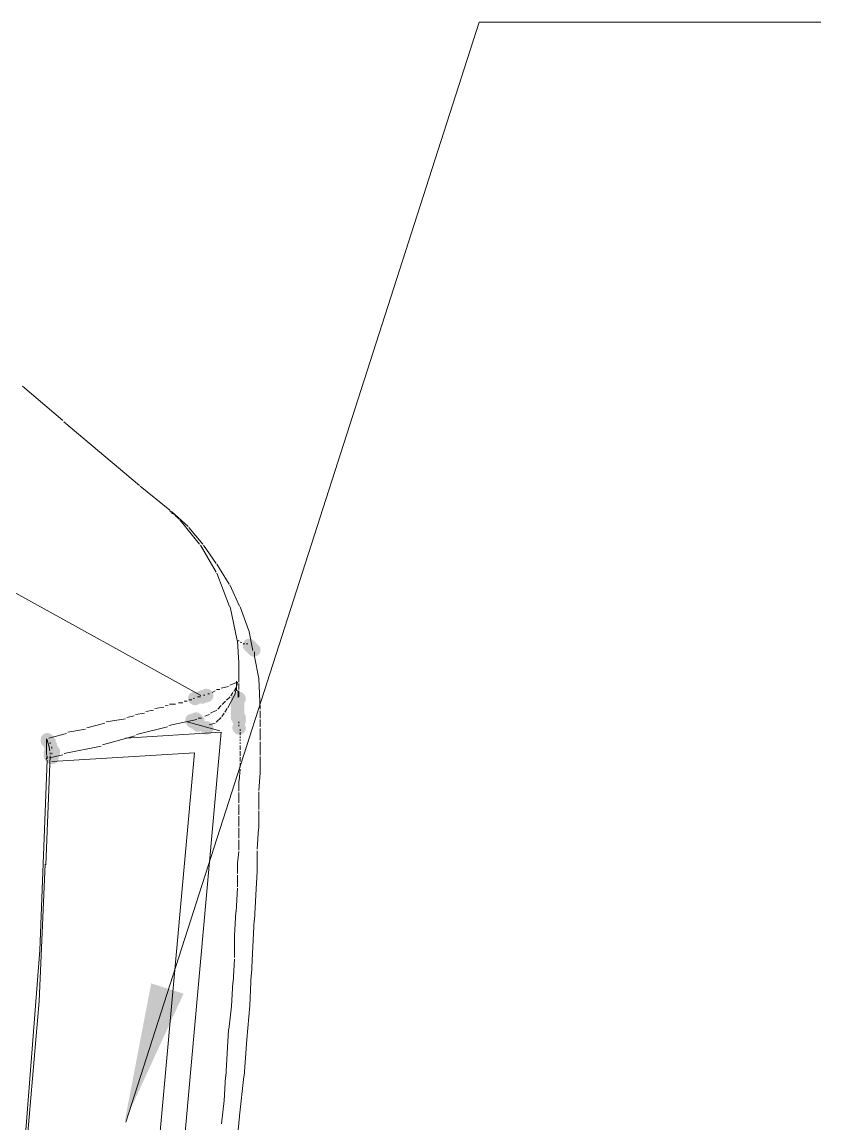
# Model space of a CAD drawing. Header units: millimetres. Extents: x 0 to 297, y 0 to 208.
# Drawn here: x 256.36 to 266.75, y 48.28 to 62.61 of the extents above; entities that cross this region are included whole.
import ezdxf

# ---------------------------------------------------------------- set-up
doc = ezdxf.new("R2010")
doc.units = ezdxf.units.MM

msp = doc.modelspace()

# ---------------------------------------------------------------- hatches: boundary and pattern name
h = msp.add_hatch(color=7)
h.dxf.hatch_style = 2
h.paths.add_polyline_path([(256.893483, 57.515953), (256.893483, 57.343444)])
h = msp.add_hatch(color=7)
h.dxf.hatch_style = 2
h.paths.add_polyline_path([(258.522611, 56.135886), (258.522611, 55.963378)])
h = msp.add_hatch(color=7)
h.dxf.hatch_style = 2
h.paths.add_polyline_path([(258.714169, 55.905875), (258.714169, 55.733367)])
h = msp.add_hatch(color=7)
h.dxf.hatch_style = 2
h.paths.add_polyline_path([(258.886678, 55.656814), (258.886678, 55.484306)])
h = msp.add_hatch(color=7)
h.dxf.hatch_style = 2
h.paths.add_polyline_path([(259.059186, 55.38835), (259.059186, 55.215842)])
h = msp.add_hatch(color=7)
h.dxf.hatch_style = 2
h.paths.add_polyline_path([(259.193242, 55.101189), (259.193242, 54.928681)])
h = msp.add_hatch(color=7)
h.dxf.hatch_style = 2
h.paths.add_polyline_path([(259.308247, 54.794272), (259.308247, 54.621764)])
h = msp.add_hatch(color=7)
edge = h.paths.add_edge_path(flags=0)
edge.add_spline(control_points=[(259.378763, 54.567926), (259.345218, 54.601471), (259.290326, 54.601471), (259.256781, 54.567926), (259.223236, 54.534381), (259.223236, 54.479489), (259.256781, 54.445944), (259.256781, 54.445944), (259.262426, 54.440299), (259.262426, 54.440299), (259.295971, 54.406754), (259.350863, 54.406754), (259.384408, 54.440299), (259.417953, 54.473844), (259.417953, 54.528736), (259.384408, 54.562281), (259.384408, 54.562281), (259.378763, 54.567926), (259.378763, 54.567926)], knot_values=[0, 0, 0, 0, 1, 1, 1, 2, 2, 2, 3, 3, 3, 4, 4, 4, 5, 5, 5, 6, 6, 6, 6], degree=3, periodic=1)
h = msp.add_hatch(color=7)
edge = h.paths.add_edge_path(flags=0)
edge.add_spline(control_points=[(259.398166, 54.548876), (259.364621, 54.582421), (259.309729, 54.582421), (259.276184, 54.548876), (259.242639, 54.515331), (259.242639, 54.460439), (259.276184, 54.426894), (259.276184, 54.426894), (259.281829, 54.421249), (259.281829, 54.421249), (259.315374, 54.387704), (259.370265, 54.387704), (259.40381, 54.421249), (259.437355, 54.454794), (259.437355, 54.509686), (259.40381, 54.543231), (259.40381, 54.543231), (259.398166, 54.548876), (259.398166, 54.548876)], knot_values=[0, 0, 0, 0, 1, 1, 1, 2, 2, 2, 3, 3, 3, 4, 4, 4, 5, 5, 5, 6, 6, 6, 6], degree=3, periodic=1)
h = msp.add_hatch(color=7)
edge = h.paths.add_edge_path(flags=0)
edge.add_spline(control_points=[(259.417216, 54.529473), (259.383671, 54.563018), (259.328779, 54.563018), (259.295234, 54.529473), (259.261689, 54.495928), (259.261689, 54.441036), (259.295234, 54.407491), (259.295234, 54.407491), (259.300879, 54.401847), (259.300879, 54.401847), (259.334424, 54.368302), (259.389315, 54.368302), (259.42286, 54.401847), (259.456405, 54.435392), (259.456405, 54.490283), (259.42286, 54.523828), (259.42286, 54.523828), (259.417216, 54.529473), (259.417216, 54.529473)], knot_values=[0, 0, 0, 0, 1, 1, 1, 2, 2, 2, 3, 3, 3, 4, 4, 4, 5, 5, 5, 6, 6, 6, 6], degree=3, periodic=1)
h = msp.add_hatch(color=7)
edge = h.paths.add_edge_path(flags=0)
edge.add_spline(control_points=[(259.436266, 54.510423), (259.402721, 54.543968), (259.347829, 54.543968), (259.314284, 54.510423), (259.280739, 54.476878), (259.280739, 54.421986), (259.314284, 54.388441), (259.314284, 54.388441), (259.319929, 54.382797), (259.319929, 54.382797), (259.353474, 54.349252), (259.408365, 54.349252), (259.44191, 54.382797), (259.475455, 54.416342), (259.475455, 54.471233), (259.44191, 54.504778), (259.44191, 54.504778), (259.436266, 54.510423), (259.436266, 54.510423)], knot_values=[0, 0, 0, 0, 1, 1, 1, 2, 2, 2, 3, 3, 3, 4, 4, 4, 5, 5, 5, 6, 6, 6, 6], degree=3, periodic=1)
h = msp.add_hatch(color=7)
h.dxf.hatch_style = 2
h.paths.add_polyline_path([(259.385153, 54.449256), (259.385153, 54.276747)])
h = msp.add_hatch(color=7)
h.dxf.hatch_style = 2
h.paths.add_polyline_path([(259.442656, 54.162094), (259.442656, 53.989586)])
h = msp.add_hatch(color=7)
edge = h.paths.add_edge_path(flags=0)
edge.add_spline(control_points=[(258.66968, 53.877892), (258.636135, 53.911437), (258.581243, 53.911437), (258.547698, 53.877892), (258.514153, 53.844347), (258.514153, 53.789456), (258.547698, 53.755911), (258.547698, 53.755911), (258.553342, 53.750266), (258.553342, 53.750266), (258.586887, 53.716721), (258.641779, 53.716721), (258.675324, 53.750266), (258.708869, 53.783811), (258.708869, 53.838703), (258.675324, 53.872248), (258.675324, 53.872248), (258.66968, 53.877892), (258.66968, 53.877892)], knot_values=[0, 0, 0, 0, 1, 1, 1, 2, 2, 2, 3, 3, 3, 4, 4, 4, 5, 5, 5, 6, 6, 6, 6], degree=3, periodic=1)
h = msp.add_hatch(color=7)
edge = h.paths.add_edge_path(flags=0)
edge.add_spline(control_points=[(258.763637, 53.898877), (258.729028, 53.931323), (258.674165, 53.929553), (258.641719, 53.894944), (258.609273, 53.860335), (258.611043, 53.805472), (258.645652, 53.773026), (258.645652, 53.773026), (258.651296, 53.767734), (258.651296, 53.767734), (258.685905, 53.735288), (258.740768, 53.737058), (258.773215, 53.771667), (258.805661, 53.806276), (258.803891, 53.861139), (258.769282, 53.893585), (258.769282, 53.893585), (258.763637, 53.898877), (258.763637, 53.898877)], knot_values=[0, 0, 0, 0, 1, 1, 1, 2, 2, 2, 3, 3, 3, 4, 4, 4, 5, 5, 5, 6, 6, 6, 6], degree=3, periodic=1)
h = msp.add_hatch(color=7)
edge = h.paths.add_edge_path(flags=0)
edge.add_spline(control_points=[(258.823138, 53.916345), (258.789593, 53.94989), (258.734701, 53.94989), (258.701156, 53.916345), (258.667611, 53.8828), (258.667611, 53.827908), (258.701156, 53.794363), (258.701156, 53.794363), (258.706801, 53.788719), (258.706801, 53.788719), (258.740346, 53.755174), (258.795238, 53.755174), (258.828783, 53.788719), (258.862328, 53.822264), (258.862328, 53.877156), (258.828783, 53.910701), (258.828783, 53.910701), (258.823138, 53.916345), (258.823138, 53.916345)], knot_values=[0, 0, 0, 0, 1, 1, 1, 2, 2, 2, 3, 3, 3, 4, 4, 4, 5, 5, 5, 6, 6, 6, 6], degree=3, periodic=1)
h = msp.add_hatch(color=7)
edge = h.paths.add_edge_path(flags=0)
edge.add_spline(control_points=[(259.244708, 53.877892), (259.211163, 53.911437), (259.156271, 53.911437), (259.122726, 53.877892), (259.089181, 53.844347), (259.089181, 53.789456), (259.122726, 53.755911), (259.122726, 53.755911), (259.12837, 53.750266), (259.12837, 53.750266), (259.161915, 53.716721), (259.216807, 53.716721), (259.250352, 53.750266), (259.283897, 53.783811), (259.283897, 53.838703), (259.250352, 53.872248), (259.250352, 53.872248), (259.244708, 53.877892), (259.244708, 53.877892)], knot_values=[0, 0, 0, 0, 1, 1, 1, 2, 2, 2, 3, 3, 3, 4, 4, 4, 5, 5, 5, 6, 6, 6, 6], degree=3, periodic=1)
h = msp.add_hatch(color=7)
edge = h.paths.add_edge_path(flags=0)
edge.add_spline(control_points=[(259.223659, 53.841374), (259.18905, 53.87382), (259.134187, 53.872051), (259.101741, 53.837441), (259.069295, 53.802832), (259.071065, 53.747969), (259.105674, 53.715523), (259.105674, 53.715523), (259.111318, 53.710231), (259.111318, 53.710231), (259.145927, 53.677785), (259.200791, 53.679555), (259.233237, 53.714164), (259.265683, 53.748773), (259.263913, 53.803637), (259.229304, 53.836083), (259.229304, 53.836083), (259.223659, 53.841374), (259.223659, 53.841374)], knot_values=[0, 0, 0, 0, 1, 1, 1, 2, 2, 2, 3, 3, 3, 4, 4, 4, 5, 5, 5, 6, 6, 6, 6], degree=3, periodic=1)
h = msp.add_hatch(color=7)
edge = h.paths.add_edge_path(flags=0)
edge.add_spline(control_points=[(259.223659, 53.783871), (259.18905, 53.816318), (259.134187, 53.814548), (259.101741, 53.779939), (259.069295, 53.74533), (259.071065, 53.690466), (259.105674, 53.65802), (259.105674, 53.65802), (259.111318, 53.652729), (259.111318, 53.652729), (259.145927, 53.620283), (259.200791, 53.622052), (259.233237, 53.656661), (259.265683, 53.691271), (259.263913, 53.746134), (259.229304, 53.77858), (259.229304, 53.77858), (259.223659, 53.783871), (259.223659, 53.783871)], knot_values=[0, 0, 0, 0, 1, 1, 1, 2, 2, 2, 3, 3, 3, 4, 4, 4, 5, 5, 5, 6, 6, 6, 6], degree=3, periodic=1)
h = msp.add_hatch(color=7)
edge = h.paths.add_edge_path(flags=0)
edge.add_spline(control_points=[(259.223659, 53.726369), (259.18905, 53.758815), (259.134187, 53.757045), (259.101741, 53.722436), (259.069295, 53.687827), (259.071065, 53.632963), (259.105674, 53.600517), (259.105674, 53.600517), (259.111318, 53.595226), (259.111318, 53.595226), (259.145927, 53.56278), (259.200791, 53.56455), (259.233237, 53.599159), (259.265683, 53.633768), (259.263913, 53.688631), (259.229304, 53.721077), (259.229304, 53.721077), (259.223659, 53.726369), (259.223659, 53.726369)], knot_values=[0, 0, 0, 0, 1, 1, 1, 2, 2, 2, 3, 3, 3, 4, 4, 4, 5, 5, 5, 6, 6, 6, 6], degree=3, periodic=1)
h = msp.add_hatch(color=7)
edge = h.paths.add_edge_path(flags=0)
edge.add_spline(control_points=[(259.225658, 53.858842), (259.192113, 53.892387), (259.137221, 53.892387), (259.103676, 53.858842), (259.070131, 53.825297), (259.070131, 53.770406), (259.103676, 53.736861), (259.103676, 53.736861), (259.10932, 53.731216), (259.10932, 53.731216), (259.142865, 53.697671), (259.197757, 53.697671), (259.231302, 53.731216), (259.264847, 53.764761), (259.264847, 53.819653), (259.231302, 53.853198), (259.231302, 53.853198), (259.225658, 53.858842), (259.225658, 53.858842)], knot_values=[0, 0, 0, 0, 1, 1, 1, 2, 2, 2, 3, 3, 3, 4, 4, 4, 5, 5, 5, 6, 6, 6, 6], degree=3, periodic=1)
h = msp.add_hatch(color=7)
edge = h.paths.add_edge_path(flags=0)
edge.add_spline(control_points=[(259.225658, 53.82039), (259.192113, 53.853935), (259.137221, 53.853935), (259.103676, 53.82039), (259.070131, 53.786845), (259.070131, 53.731953), (259.103676, 53.698408), (259.103676, 53.698408), (259.10932, 53.692763), (259.10932, 53.692763), (259.142865, 53.659218), (259.197757, 53.659218), (259.231302, 53.692763), (259.264847, 53.726308), (259.264847, 53.7812), (259.231302, 53.814745), (259.231302, 53.814745), (259.225658, 53.82039), (259.225658, 53.82039)], knot_values=[0, 0, 0, 0, 1, 1, 1, 2, 2, 2, 3, 3, 3, 4, 4, 4, 5, 5, 5, 6, 6, 6, 6], degree=3, periodic=1)
h = msp.add_hatch(color=7)
edge = h.paths.add_edge_path(flags=0)
edge.add_spline(control_points=[(259.225658, 53.80134), (259.192113, 53.834885), (259.137221, 53.834885), (259.103676, 53.80134), (259.070131, 53.767795), (259.070131, 53.712903), (259.103676, 53.679358), (259.103676, 53.679358), (259.10932, 53.673713), (259.10932, 53.673713), (259.142865, 53.640168), (259.197757, 53.640168), (259.231302, 53.673713), (259.264847, 53.707258), (259.264847, 53.76215), (259.231302, 53.795695), (259.231302, 53.795695), (259.225658, 53.80134), (259.225658, 53.80134)], knot_values=[0, 0, 0, 0, 1, 1, 1, 2, 2, 2, 3, 3, 3, 4, 4, 4, 5, 5, 5, 6, 6, 6, 6], degree=3, periodic=1)
h = msp.add_hatch(color=7)
edge = h.paths.add_edge_path(flags=0)
edge.add_spline(control_points=[(259.225658, 53.762887), (259.192113, 53.796432), (259.137221, 53.796432), (259.103676, 53.762887), (259.070131, 53.729342), (259.070131, 53.67445), (259.103676, 53.640905), (259.103676, 53.640905), (259.10932, 53.635261), (259.10932, 53.635261), (259.142865, 53.601716), (259.197757, 53.601716), (259.231302, 53.635261), (259.264847, 53.668806), (259.264847, 53.723697), (259.231302, 53.757242), (259.231302, 53.757242), (259.225658, 53.762887), (259.225658, 53.762887)], knot_values=[0, 0, 0, 0, 1, 1, 1, 2, 2, 2, 3, 3, 3, 4, 4, 4, 5, 5, 5, 6, 6, 6, 6], degree=3, periodic=1)
h = msp.add_hatch(color=7)
edge = h.paths.add_edge_path(flags=0)
edge.add_spline(control_points=[(259.225658, 53.743837), (259.192113, 53.777382), (259.137221, 53.777382), (259.103676, 53.743837), (259.070131, 53.710292), (259.070131, 53.6554), (259.103676, 53.621855), (259.103676, 53.621855), (259.10932, 53.616211), (259.10932, 53.616211), (259.142865, 53.582666), (259.197757, 53.582666), (259.231302, 53.616211), (259.264847, 53.649756), (259.264847, 53.704647), (259.231302, 53.738192), (259.231302, 53.738192), (259.225658, 53.743837), (259.225658, 53.743837)], knot_values=[0, 0, 0, 0, 1, 1, 1, 2, 2, 2, 3, 3, 3, 4, 4, 4, 5, 5, 5, 6, 6, 6, 6], degree=3, periodic=1)
h = msp.add_hatch(color=7)
h.dxf.hatch_style = 2
h.paths.add_polyline_path([(259.461706, 53.759575), (259.461706, 53.587067)])
h = msp.add_hatch(color=7)
edge = h.paths.add_edge_path(flags=0)
edge.add_spline(control_points=[(258.63158, 53.590378), (258.598035, 53.623923), (258.543143, 53.623923), (258.509598, 53.590378), (258.476053, 53.556833), (258.476053, 53.501942), (258.509598, 53.468397), (258.509598, 53.468397), (258.515242, 53.462752), (258.515242, 53.462752), (258.548787, 53.429207), (258.603679, 53.429207), (258.637224, 53.462752), (258.670769, 53.496297), (258.670769, 53.551189), (258.637224, 53.584734), (258.637224, 53.584734), (258.63158, 53.590378), (258.63158, 53.590378)], knot_values=[0, 0, 0, 0, 1, 1, 1, 2, 2, 2, 3, 3, 3, 4, 4, 4, 5, 5, 5, 6, 6, 6, 6], degree=3, periodic=1)
h = msp.add_hatch(color=7)
edge = h.paths.add_edge_path(flags=0)
edge.add_spline(control_points=[(258.689083, 53.609781), (258.655538, 53.643326), (258.600646, 53.643326), (258.567101, 53.609781), (258.533556, 53.576236), (258.533556, 53.521344), (258.567101, 53.487799), (258.567101, 53.487799), (258.572745, 53.482155), (258.572745, 53.482155), (258.60629, 53.44861), (258.661182, 53.44861), (258.694727, 53.482155), (258.728272, 53.5157), (258.728272, 53.570592), (258.694727, 53.604137), (258.694727, 53.604137), (258.689083, 53.609781), (258.689083, 53.609781)], knot_values=[0, 0, 0, 0, 1, 1, 1, 2, 2, 2, 3, 3, 3, 4, 4, 4, 5, 5, 5, 6, 6, 6, 6], degree=3, periodic=1)
h = msp.add_hatch(color=7)
edge = h.paths.add_edge_path(flags=0)
edge.add_spline(control_points=[(258.708133, 53.590378), (258.674588, 53.623923), (258.619696, 53.623923), (258.586151, 53.590378), (258.552606, 53.556833), (258.552606, 53.501942), (258.586151, 53.468397), (258.586151, 53.468397), (258.591795, 53.462752), (258.591795, 53.462752), (258.62534, 53.429207), (258.680232, 53.429207), (258.713777, 53.462752), (258.747322, 53.496297), (258.747322, 53.551189), (258.713777, 53.584734), (258.713777, 53.584734), (258.708133, 53.590378), (258.708133, 53.590378)], knot_values=[0, 0, 0, 0, 1, 1, 1, 2, 2, 2, 3, 3, 3, 4, 4, 4, 5, 5, 5, 6, 6, 6, 6], degree=3, periodic=1)
h = msp.add_hatch(color=7)
h.dxf.hatch_style = 2
h.paths.add_polyline_path([(258.656667, 53.644569), (258.656667, 53.472061)])
h = msp.add_hatch(color=7)
edge = h.paths.add_edge_path(flags=0)
edge.add_spline(control_points=[(259.223659, 53.668866), (259.18905, 53.701312), (259.134187, 53.699542), (259.101741, 53.664933), (259.069295, 53.630324), (259.071065, 53.575461), (259.105674, 53.543015), (259.105674, 53.543015), (259.111318, 53.537723), (259.111318, 53.537723), (259.145927, 53.505277), (259.200791, 53.507047), (259.233237, 53.541656), (259.265683, 53.576265), (259.263913, 53.631128), (259.229304, 53.663574), (259.229304, 53.663574), (259.223659, 53.668866), (259.223659, 53.668866)], knot_values=[0, 0, 0, 0, 1, 1, 1, 2, 2, 2, 3, 3, 3, 4, 4, 4, 5, 5, 5, 6, 6, 6, 6], degree=3, periodic=1)
h = msp.add_hatch(color=7)
edge = h.paths.add_edge_path(flags=0)
edge.add_spline(control_points=[(259.223659, 53.668866), (259.18905, 53.701312), (259.134187, 53.699542), (259.101741, 53.664933), (259.069295, 53.630324), (259.071065, 53.575461), (259.105674, 53.543015), (259.105674, 53.543015), (259.111318, 53.537723), (259.111318, 53.537723), (259.145927, 53.505277), (259.200791, 53.507047), (259.233237, 53.541656), (259.265683, 53.576265), (259.263913, 53.631128), (259.229304, 53.663574), (259.229304, 53.663574), (259.223659, 53.668866), (259.223659, 53.668866)], knot_values=[0, 0, 0, 0, 1, 1, 1, 2, 2, 2, 3, 3, 3, 4, 4, 4, 5, 5, 5, 6, 6, 6, 6], degree=3, periodic=1)
h = msp.add_hatch(color=7)
edge = h.paths.add_edge_path(flags=0)
edge.add_spline(control_points=[(259.225658, 53.705384), (259.192113, 53.738929), (259.137221, 53.738929), (259.103676, 53.705384), (259.070131, 53.671839), (259.070131, 53.616947), (259.103676, 53.583402), (259.103676, 53.583402), (259.10932, 53.577758), (259.10932, 53.577758), (259.142865, 53.544213), (259.197757, 53.544213), (259.231302, 53.577758), (259.264847, 53.611303), (259.264847, 53.666195), (259.231302, 53.69974), (259.231302, 53.69974), (259.225658, 53.705384), (259.225658, 53.705384)], knot_values=[0, 0, 0, 0, 1, 1, 1, 2, 2, 2, 3, 3, 3, 4, 4, 4, 5, 5, 5, 6, 6, 6, 6], degree=3, periodic=1)
h = msp.add_hatch(color=7)
edge = h.paths.add_edge_path(flags=0)
edge.add_spline(control_points=[(259.225658, 53.705384), (259.192113, 53.738929), (259.137221, 53.738929), (259.103676, 53.705384), (259.070131, 53.671839), (259.070131, 53.616947), (259.103676, 53.583402), (259.103676, 53.583402), (259.10932, 53.577758), (259.10932, 53.577758), (259.142865, 53.544213), (259.197757, 53.544213), (259.231302, 53.577758), (259.264847, 53.611303), (259.264847, 53.666195), (259.231302, 53.69974), (259.231302, 53.69974), (259.225658, 53.705384), (259.225658, 53.705384)], knot_values=[0, 0, 0, 0, 1, 1, 1, 2, 2, 2, 3, 3, 3, 4, 4, 4, 5, 5, 5, 6, 6, 6, 6], degree=3, periodic=1)
h = msp.add_hatch(color=7)
edge = h.paths.add_edge_path(flags=0)
edge.add_spline(control_points=[(259.225658, 53.686334), (259.192113, 53.719879), (259.137221, 53.719879), (259.103676, 53.686334), (259.070131, 53.652789), (259.070131, 53.597897), (259.103676, 53.564352), (259.103676, 53.564352), (259.10932, 53.558708), (259.10932, 53.558708), (259.142865, 53.525163), (259.197757, 53.525163), (259.231302, 53.558708), (259.264847, 53.592253), (259.264847, 53.647145), (259.231302, 53.68069), (259.231302, 53.68069), (259.225658, 53.686334), (259.225658, 53.686334)], knot_values=[0, 0, 0, 0, 1, 1, 1, 2, 2, 2, 3, 3, 3, 4, 4, 4, 5, 5, 5, 6, 6, 6, 6], degree=3, periodic=1)
h = msp.add_hatch(color=7)
edge = h.paths.add_edge_path(flags=0)
edge.add_spline(control_points=[(259.225658, 53.686334), (259.192113, 53.719879), (259.137221, 53.719879), (259.103676, 53.686334), (259.070131, 53.652789), (259.070131, 53.597897), (259.103676, 53.564352), (259.103676, 53.564352), (259.10932, 53.558708), (259.10932, 53.558708), (259.142865, 53.525163), (259.197757, 53.525163), (259.231302, 53.558708), (259.264847, 53.592253), (259.264847, 53.647145), (259.231302, 53.68069), (259.231302, 53.68069), (259.225658, 53.686334), (259.225658, 53.686334)], knot_values=[0, 0, 0, 0, 1, 1, 1, 2, 2, 2, 3, 3, 3, 4, 4, 4, 5, 5, 5, 6, 6, 6, 6], degree=3, periodic=1)
h = msp.add_hatch(color=7)
edge = h.paths.add_edge_path(flags=0)
edge.add_spline(control_points=[(259.225658, 53.647881), (259.192113, 53.681426), (259.137221, 53.681426), (259.103676, 53.647881), (259.070131, 53.614336), (259.070131, 53.559444), (259.103676, 53.525899), (259.103676, 53.525899), (259.10932, 53.520255), (259.10932, 53.520255), (259.142865, 53.48671), (259.197757, 53.48671), (259.231302, 53.520255), (259.264847, 53.5538), (259.264847, 53.608692), (259.231302, 53.642237), (259.231302, 53.642237), (259.225658, 53.647881), (259.225658, 53.647881)], knot_values=[0, 0, 0, 0, 1, 1, 1, 2, 2, 2, 3, 3, 3, 4, 4, 4, 5, 5, 5, 6, 6, 6, 6], degree=3, periodic=1)
h = msp.add_hatch(color=7)
edge = h.paths.add_edge_path(flags=0)
edge.add_spline(control_points=[(259.225658, 53.647881), (259.192113, 53.681426), (259.137221, 53.681426), (259.103676, 53.647881), (259.070131, 53.614336), (259.070131, 53.559444), (259.103676, 53.525899), (259.103676, 53.525899), (259.10932, 53.520255), (259.10932, 53.520255), (259.142865, 53.48671), (259.197757, 53.48671), (259.231302, 53.520255), (259.264847, 53.5538), (259.264847, 53.608692), (259.231302, 53.642237), (259.231302, 53.642237), (259.225658, 53.647881), (259.225658, 53.647881)], knot_values=[0, 0, 0, 0, 1, 1, 1, 2, 2, 2, 3, 3, 3, 4, 4, 4, 5, 5, 5, 6, 6, 6, 6], degree=3, periodic=1)
h = msp.add_hatch(color=7)
edge = h.paths.add_edge_path(flags=0)
edge.add_spline(control_points=[(259.225658, 53.647881), (259.192113, 53.681426), (259.137221, 53.681426), (259.103676, 53.647881), (259.070131, 53.614336), (259.070131, 53.559444), (259.103676, 53.525899), (259.103676, 53.525899), (259.10932, 53.520255), (259.10932, 53.520255), (259.142865, 53.48671), (259.197757, 53.48671), (259.231302, 53.520255), (259.264847, 53.5538), (259.264847, 53.608692), (259.231302, 53.642237), (259.231302, 53.642237), (259.225658, 53.647881), (259.225658, 53.647881)], knot_values=[0, 0, 0, 0, 1, 1, 1, 2, 2, 2, 3, 3, 3, 4, 4, 4, 5, 5, 5, 6, 6, 6, 6], degree=3, periodic=1)
h = msp.add_hatch(color=7)
edge = h.paths.add_edge_path(flags=0)
edge.add_spline(control_points=[(259.225658, 53.628831), (259.192113, 53.662376), (259.137221, 53.662376), (259.103676, 53.628831), (259.070131, 53.595286), (259.070131, 53.540394), (259.103676, 53.506849), (259.103676, 53.506849), (259.10932, 53.501205), (259.10932, 53.501205), (259.142865, 53.46766), (259.197757, 53.46766), (259.231302, 53.501205), (259.264847, 53.53475), (259.264847, 53.589642), (259.231302, 53.623187), (259.231302, 53.623187), (259.225658, 53.628831), (259.225658, 53.628831)], knot_values=[0, 0, 0, 0, 1, 1, 1, 2, 2, 2, 3, 3, 3, 4, 4, 4, 5, 5, 5, 6, 6, 6, 6], degree=3, periodic=1)
h = msp.add_hatch(color=7)
edge = h.paths.add_edge_path(flags=0)
edge.add_spline(control_points=[(259.225658, 53.628831), (259.192113, 53.662376), (259.137221, 53.662376), (259.103676, 53.628831), (259.070131, 53.595286), (259.070131, 53.540394), (259.103676, 53.506849), (259.103676, 53.506849), (259.10932, 53.501205), (259.10932, 53.501205), (259.142865, 53.46766), (259.197757, 53.46766), (259.231302, 53.501205), (259.264847, 53.53475), (259.264847, 53.589642), (259.231302, 53.623187), (259.231302, 53.623187), (259.225658, 53.628831), (259.225658, 53.628831)], knot_values=[0, 0, 0, 0, 1, 1, 1, 2, 2, 2, 3, 3, 3, 4, 4, 4, 5, 5, 5, 6, 6, 6, 6], degree=3, periodic=1)
h = msp.add_hatch(color=7)
edge = h.paths.add_edge_path(flags=0)
edge.add_spline(control_points=[(259.225658, 53.628831), (259.192113, 53.662376), (259.137221, 53.662376), (259.103676, 53.628831), (259.070131, 53.595286), (259.070131, 53.540394), (259.103676, 53.506849), (259.103676, 53.506849), (259.10932, 53.501205), (259.10932, 53.501205), (259.142865, 53.46766), (259.197757, 53.46766), (259.231302, 53.501205), (259.264847, 53.53475), (259.264847, 53.589642), (259.231302, 53.623187), (259.231302, 53.623187), (259.225658, 53.628831), (259.225658, 53.628831)], knot_values=[0, 0, 0, 0, 1, 1, 1, 2, 2, 2, 3, 3, 3, 4, 4, 4, 5, 5, 5, 6, 6, 6, 6], degree=3, periodic=1)
h = msp.add_hatch(color=7)
edge = h.paths.add_edge_path(flags=0)
edge.add_spline(control_points=[(259.244708, 53.628831), (259.211163, 53.662376), (259.156271, 53.662376), (259.122726, 53.628831), (259.089181, 53.595286), (259.089181, 53.540394), (259.122726, 53.506849), (259.122726, 53.506849), (259.12837, 53.501205), (259.12837, 53.501205), (259.161915, 53.46766), (259.216807, 53.46766), (259.250352, 53.501205), (259.283897, 53.53475), (259.283897, 53.589642), (259.250352, 53.623187), (259.250352, 53.623187), (259.244708, 53.628831), (259.244708, 53.628831)], knot_values=[0, 0, 0, 0, 1, 1, 1, 2, 2, 2, 3, 3, 3, 4, 4, 4, 5, 5, 5, 6, 6, 6, 6], degree=3, periodic=1)
h = msp.add_hatch(color=7)
edge = h.paths.add_edge_path(flags=0)
edge.add_spline(control_points=[(259.244708, 53.609781), (259.211163, 53.643326), (259.156271, 53.643326), (259.122726, 53.609781), (259.089181, 53.576236), (259.089181, 53.521344), (259.122726, 53.487799), (259.122726, 53.487799), (259.12837, 53.482155), (259.12837, 53.482155), (259.161915, 53.44861), (259.216807, 53.44861), (259.250352, 53.482155), (259.283897, 53.5157), (259.283897, 53.570592), (259.250352, 53.604137), (259.250352, 53.604137), (259.244708, 53.609781), (259.244708, 53.609781)], knot_values=[0, 0, 0, 0, 1, 1, 1, 2, 2, 2, 3, 3, 3, 4, 4, 4, 5, 5, 5, 6, 6, 6, 6], degree=3, periodic=1)
h = msp.add_hatch(color=7)
edge = h.paths.add_edge_path(flags=0)
edge.add_spline(control_points=[(259.244708, 53.590378), (259.211163, 53.623923), (259.156271, 53.623923), (259.122726, 53.590378), (259.089181, 53.556833), (259.089181, 53.501942), (259.122726, 53.468397), (259.122726, 53.468397), (259.12837, 53.462752), (259.12837, 53.462752), (259.161915, 53.429207), (259.216807, 53.429207), (259.250352, 53.462752), (259.283897, 53.496297), (259.283897, 53.551189), (259.250352, 53.584734), (259.250352, 53.584734), (259.244708, 53.590378), (259.244708, 53.590378)], knot_values=[0, 0, 0, 0, 1, 1, 1, 2, 2, 2, 3, 3, 3, 4, 4, 4, 5, 5, 5, 6, 6, 6, 6], degree=3, periodic=1)
h = msp.add_hatch(color=7)
h.dxf.hatch_style = 2
h.paths.add_polyline_path([(259.461706, 53.644569), (259.461706, 53.472061)])
h = msp.add_hatch(color=7)
h.dxf.hatch_style = 2
h.paths.add_polyline_path([(258.27355, 53.548614), (258.27355, 53.376106)])
h = msp.add_hatch(color=7)
edge = h.paths.add_edge_path(flags=0)
edge.add_spline(control_points=[(258.65063, 53.571328), (258.617085, 53.604873), (258.562193, 53.604873), (258.528648, 53.571328), (258.495103, 53.537783), (258.495103, 53.482892), (258.528648, 53.449347), (258.528648, 53.449347), (258.534292, 53.443702), (258.534292, 53.443702), (258.567837, 53.410157), (258.622729, 53.410157), (258.656274, 53.443702), (258.689819, 53.477247), (258.689819, 53.532139), (258.656274, 53.565684), (258.656274, 53.565684), (258.65063, 53.571328), (258.65063, 53.571328)], knot_values=[0, 0, 0, 0, 1, 1, 1, 2, 2, 2, 3, 3, 3, 4, 4, 4, 5, 5, 5, 6, 6, 6, 6], degree=3, periodic=1)
h = msp.add_hatch(color=7)
edge = h.paths.add_edge_path(flags=0)
edge.add_spline(control_points=[(258.708133, 53.571328), (258.674588, 53.604873), (258.619696, 53.604873), (258.586151, 53.571328), (258.552606, 53.537783), (258.552606, 53.482892), (258.586151, 53.449347), (258.586151, 53.449347), (258.591795, 53.443702), (258.591795, 53.443702), (258.62534, 53.410157), (258.680232, 53.410157), (258.713777, 53.443702), (258.747322, 53.477247), (258.747322, 53.532139), (258.713777, 53.565684), (258.713777, 53.565684), (258.708133, 53.571328), (258.708133, 53.571328)], knot_values=[0, 0, 0, 0, 1, 1, 1, 2, 2, 2, 3, 3, 3, 4, 4, 4, 5, 5, 5, 6, 6, 6, 6], degree=3, periodic=1)
h = msp.add_hatch(color=7)
edge = h.paths.add_edge_path(flags=0)
edge.add_spline(control_points=[(258.708133, 53.552278), (258.674588, 53.585823), (258.619696, 53.585823), (258.586151, 53.552278), (258.552606, 53.518733), (258.552606, 53.463842), (258.586151, 53.430297), (258.586151, 53.430297), (258.591795, 53.424652), (258.591795, 53.424652), (258.62534, 53.391107), (258.680232, 53.391107), (258.713777, 53.424652), (258.747322, 53.458197), (258.747322, 53.513089), (258.713777, 53.546634), (258.713777, 53.546634), (258.708133, 53.552278), (258.708133, 53.552278)], knot_values=[0, 0, 0, 0, 1, 1, 1, 2, 2, 2, 3, 3, 3, 4, 4, 4, 5, 5, 5, 6, 6, 6, 6], degree=3, periodic=1)
h = msp.add_hatch(color=7)
edge = h.paths.add_edge_path(flags=0)
edge.add_spline(control_points=[(258.708133, 53.532876), (258.674588, 53.566421), (258.619696, 53.566421), (258.586151, 53.532876), (258.552606, 53.499331), (258.552606, 53.444439), (258.586151, 53.410894), (258.586151, 53.410894), (258.591795, 53.405249), (258.591795, 53.405249), (258.62534, 53.371704), (258.680232, 53.371704), (258.713777, 53.405249), (258.747322, 53.438794), (258.747322, 53.493686), (258.713777, 53.527231), (258.713777, 53.527231), (258.708133, 53.532876), (258.708133, 53.532876)], knot_values=[0, 0, 0, 0, 1, 1, 1, 2, 2, 2, 3, 3, 3, 4, 4, 4, 5, 5, 5, 6, 6, 6, 6], degree=3, periodic=1)
h = msp.add_hatch(color=7)
edge = h.paths.add_edge_path(flags=0)
edge.add_spline(control_points=[(258.708133, 53.532876), (258.674588, 53.566421), (258.619696, 53.566421), (258.586151, 53.532876), (258.552606, 53.499331), (258.552606, 53.444439), (258.586151, 53.410894), (258.586151, 53.410894), (258.591795, 53.405249), (258.591795, 53.405249), (258.62534, 53.371704), (258.680232, 53.371704), (258.713777, 53.405249), (258.747322, 53.438794), (258.747322, 53.493686), (258.713777, 53.527231), (258.713777, 53.527231), (258.708133, 53.532876), (258.708133, 53.532876)], knot_values=[0, 0, 0, 0, 1, 1, 1, 2, 2, 2, 3, 3, 3, 4, 4, 4, 5, 5, 5, 6, 6, 6, 6], degree=3, periodic=1)
h = msp.add_hatch(color=7)
edge = h.paths.add_edge_path(flags=0)
edge.add_spline(control_points=[(258.823138, 53.494776), (258.789593, 53.528321), (258.734701, 53.528321), (258.701156, 53.494776), (258.667611, 53.461231), (258.667611, 53.406339), (258.701156, 53.372794), (258.701156, 53.372794), (258.706801, 53.367149), (258.706801, 53.367149), (258.740346, 53.333604), (258.795238, 53.333604), (258.828783, 53.367149), (258.862328, 53.400694), (258.862328, 53.455586), (258.828783, 53.489131), (258.828783, 53.489131), (258.823138, 53.494776), (258.823138, 53.494776)], knot_values=[0, 0, 0, 0, 1, 1, 1, 2, 2, 2, 3, 3, 3, 4, 4, 4, 5, 5, 5, 6, 6, 6, 6], degree=3, periodic=1)
h = msp.add_hatch(color=7)
edge = h.paths.add_edge_path(flags=0)
edge.add_spline(control_points=[(258.823138, 53.494776), (258.789593, 53.528321), (258.734701, 53.528321), (258.701156, 53.494776), (258.667611, 53.461231), (258.667611, 53.406339), (258.701156, 53.372794), (258.701156, 53.372794), (258.706801, 53.367149), (258.706801, 53.367149), (258.740346, 53.333604), (258.795238, 53.333604), (258.828783, 53.367149), (258.862328, 53.400694), (258.862328, 53.455586), (258.828783, 53.489131), (258.828783, 53.489131), (258.823138, 53.494776), (258.823138, 53.494776)], knot_values=[0, 0, 0, 0, 1, 1, 1, 2, 2, 2, 3, 3, 3, 4, 4, 4, 5, 5, 5, 6, 6, 6, 6], degree=3, periodic=1)
h = msp.add_hatch(color=7)
edge = h.paths.add_edge_path(flags=0)
edge.add_spline(control_points=[(259.244708, 53.494776), (259.211163, 53.528321), (259.156271, 53.528321), (259.122726, 53.494776), (259.089181, 53.461231), (259.089181, 53.406339), (259.122726, 53.372794), (259.122726, 53.372794), (259.12837, 53.367149), (259.12837, 53.367149), (259.161915, 53.333604), (259.216807, 53.333604), (259.250352, 53.367149), (259.283897, 53.400694), (259.283897, 53.455586), (259.250352, 53.489131), (259.250352, 53.489131), (259.244708, 53.494776), (259.244708, 53.494776)], knot_values=[0, 0, 0, 0, 1, 1, 1, 2, 2, 2, 3, 3, 3, 4, 4, 4, 5, 5, 5, 6, 6, 6, 6], degree=3, periodic=1)
h = msp.add_hatch(color=7)
h.dxf.hatch_style = 2
h.paths.add_polyline_path([(259.461706, 53.529564), (259.461706, 53.357056)])
h = msp.add_hatch(color=7)
edge = h.paths.add_edge_path(flags=0)
edge.add_spline(control_points=[(256.755326, 53.339319), (256.72288, 53.373928), (256.668016, 53.375698), (256.633407, 53.343252), (256.598798, 53.310806), (256.597028, 53.255943), (256.629474, 53.221334), (256.629474, 53.221334), (256.634766, 53.215689), (256.634766, 53.215689), (256.667212, 53.18108), (256.722075, 53.17931), (256.756684, 53.211756), (256.791294, 53.244202), (256.793063, 53.299066), (256.760617, 53.333675), (256.760617, 53.333675), (256.755326, 53.339319), (256.755326, 53.339319)], knot_values=[0, 0, 0, 0, 1, 1, 1, 2, 2, 2, 3, 3, 3, 4, 4, 4, 5, 5, 5, 6, 6, 6, 6], degree=3, periodic=1)
h = msp.add_hatch(color=7)
edge = h.paths.add_edge_path(flags=0)
edge.add_spline(control_points=[(256.755326, 53.339319), (256.72288, 53.373928), (256.668016, 53.375698), (256.633407, 53.343252), (256.598798, 53.310806), (256.597028, 53.255943), (256.629474, 53.221334), (256.629474, 53.221334), (256.634766, 53.215689), (256.634766, 53.215689), (256.667212, 53.18108), (256.722075, 53.17931), (256.756684, 53.211756), (256.791294, 53.244202), (256.793063, 53.299066), (256.760617, 53.333675), (256.760617, 53.333675), (256.755326, 53.339319), (256.755326, 53.339319)], knot_values=[0, 0, 0, 0, 1, 1, 1, 2, 2, 2, 3, 3, 3, 4, 4, 4, 5, 5, 5, 6, 6, 6, 6], degree=3, periodic=1)
h = msp.add_hatch(color=7)
edge = h.paths.add_edge_path(flags=0)
edge.add_spline(control_points=[(256.755326, 53.320269), (256.72288, 53.354878), (256.668016, 53.356648), (256.633407, 53.324202), (256.598798, 53.291756), (256.597028, 53.236893), (256.629474, 53.202284), (256.629474, 53.202284), (256.634766, 53.196639), (256.634766, 53.196639), (256.667212, 53.16203), (256.722075, 53.16026), (256.756684, 53.192706), (256.791294, 53.225152), (256.793063, 53.280016), (256.760617, 53.314625), (256.760617, 53.314625), (256.755326, 53.320269), (256.755326, 53.320269)], knot_values=[0, 0, 0, 0, 1, 1, 1, 2, 2, 2, 3, 3, 3, 4, 4, 4, 5, 5, 5, 6, 6, 6, 6], degree=3, periodic=1)
h = msp.add_hatch(color=7)
edge = h.paths.add_edge_path(flags=0)
edge.add_spline(control_points=[(256.772441, 53.322267), (256.738896, 53.355812), (256.684004, 53.355812), (256.650459, 53.322267), (256.616914, 53.288722), (256.616914, 53.233831), (256.650459, 53.200286), (256.650459, 53.200286), (256.656104, 53.194641), (256.656104, 53.194641), (256.689649, 53.161096), (256.74454, 53.161096), (256.778085, 53.194641), (256.81163, 53.228186), (256.81163, 53.283078), (256.778085, 53.316623), (256.778085, 53.316623), (256.772441, 53.322267), (256.772441, 53.322267)], knot_values=[0, 0, 0, 0, 1, 1, 1, 2, 2, 2, 3, 3, 3, 4, 4, 4, 5, 5, 5, 6, 6, 6, 6], degree=3, periodic=1)
h = msp.add_hatch(color=7)
h.dxf.hatch_style = 2
h.paths.add_polyline_path([(257.851628, 53.433608), (257.851628, 53.2611)])
h = msp.add_hatch(color=7)
h.dxf.hatch_style = 2
h.paths.add_polyline_path([(259.461706, 53.357056), (259.461706, 53.184547)])
h = msp.add_hatch(color=7)
edge = h.paths.add_edge_path(flags=0)
edge.add_spline(control_points=[(256.791491, 53.264765), (256.757946, 53.29831), (256.703054, 53.29831), (256.669509, 53.264765), (256.635964, 53.23122), (256.635964, 53.176328), (256.669509, 53.142783), (256.669509, 53.142783), (256.675154, 53.137138), (256.675154, 53.137138), (256.708699, 53.103593), (256.76359, 53.103593), (256.797135, 53.137138), (256.83068, 53.170683), (256.83068, 53.225575), (256.797135, 53.25912), (256.797135, 53.25912), (256.791491, 53.264765), (256.791491, 53.264765)], knot_values=[0, 0, 0, 0, 1, 1, 1, 2, 2, 2, 3, 3, 3, 4, 4, 4, 5, 5, 5, 6, 6, 6, 6], degree=3, periodic=1)
h = msp.add_hatch(color=7)
edge = h.paths.add_edge_path(flags=0)
edge.add_spline(control_points=[(256.791491, 53.168809), (256.757946, 53.202354), (256.703054, 53.202354), (256.669509, 53.168809), (256.635964, 53.135264), (256.635964, 53.080372), (256.669509, 53.046827), (256.669509, 53.046827), (256.675154, 53.041183), (256.675154, 53.041183), (256.708699, 53.007638), (256.76359, 53.007638), (256.797135, 53.041183), (256.83068, 53.074728), (256.83068, 53.12962), (256.797135, 53.163165), (256.797135, 53.163165), (256.791491, 53.168809), (256.791491, 53.168809)], knot_values=[0, 0, 0, 0, 1, 1, 1, 2, 2, 2, 3, 3, 3, 4, 4, 4, 5, 5, 5, 6, 6, 6, 6], degree=3, periodic=1)
h = msp.add_hatch(color=7)
edge = h.paths.add_edge_path(flags=0)
edge.add_spline(control_points=[(256.812828, 53.205264), (256.780382, 53.239873), (256.725519, 53.241643), (256.69091, 53.209196), (256.656301, 53.17675), (256.654531, 53.121887), (256.686977, 53.087278), (256.686977, 53.087278), (256.692269, 53.081634), (256.692269, 53.081634), (256.724715, 53.047025), (256.779578, 53.045255), (256.814187, 53.077701), (256.848796, 53.110147), (256.850566, 53.16501), (256.81812, 53.199619), (256.81812, 53.199619), (256.812828, 53.205264), (256.812828, 53.205264)], knot_values=[0, 0, 0, 0, 1, 1, 1, 2, 2, 2, 3, 3, 3, 4, 4, 4, 5, 5, 5, 6, 6, 6, 6], degree=3, periodic=1)
h = msp.add_hatch(color=7)
edge = h.paths.add_edge_path(flags=0)
edge.add_spline(control_points=[(256.829944, 53.187859), (256.796399, 53.221404), (256.741507, 53.221404), (256.707962, 53.187859), (256.674417, 53.154314), (256.674417, 53.099422), (256.707962, 53.065877), (256.707962, 53.065877), (256.713606, 53.060233), (256.713606, 53.060233), (256.747151, 53.026688), (256.802043, 53.026688), (256.835588, 53.060233), (256.869133, 53.093778), (256.869133, 53.14867), (256.835588, 53.182215), (256.835588, 53.182215), (256.829944, 53.187859), (256.829944, 53.187859)], knot_values=[0, 0, 0, 0, 1, 1, 1, 2, 2, 2, 3, 3, 3, 4, 4, 4, 5, 5, 5, 6, 6, 6, 6], degree=3, periodic=1)
h = msp.add_hatch(color=7)
h.dxf.hatch_style = 2
h.paths.add_polyline_path([(256.912533, 53.184547), (256.912533, 53.012039)])
h = msp.add_hatch(color=7)
h.dxf.hatch_style = 2
h.paths.add_polyline_path([(257.411008, 53.299553), (257.411008, 53.127044)])
h = msp.add_hatch(color=7)
edge = h.paths.add_edge_path(flags=0)
edge.add_spline(control_points=[(256.791491, 53.130356), (256.757946, 53.163901), (256.703054, 53.163901), (256.669509, 53.130356), (256.635964, 53.096811), (256.635964, 53.041919), (256.669509, 53.008374), (256.669509, 53.008374), (256.675154, 53.00273), (256.675154, 53.00273), (256.708699, 52.969185), (256.76359, 52.969185), (256.797135, 53.00273), (256.83068, 53.036275), (256.83068, 53.091167), (256.797135, 53.124712), (256.797135, 53.124712), (256.791491, 53.130356), (256.791491, 53.130356)], knot_values=[0, 0, 0, 0, 1, 1, 1, 2, 2, 2, 3, 3, 3, 4, 4, 4, 5, 5, 5, 6, 6, 6, 6], degree=3, periodic=1)
h = msp.add_hatch(color=7)
edge = h.paths.add_edge_path(flags=0)
edge.add_spline(control_points=[(256.812828, 53.128358), (256.780382, 53.162967), (256.725519, 53.164737), (256.69091, 53.132291), (256.656301, 53.099845), (256.654531, 53.044982), (256.686977, 53.010373), (256.686977, 53.010373), (256.692269, 53.004728), (256.692269, 53.004728), (256.724715, 52.970119), (256.779578, 52.968349), (256.814187, 53.000795), (256.848796, 53.033241), (256.850566, 53.088105), (256.81812, 53.122714), (256.81812, 53.122714), (256.812828, 53.128358), (256.812828, 53.128358)], knot_values=[0, 0, 0, 0, 1, 1, 1, 2, 2, 2, 3, 3, 3, 4, 4, 4, 5, 5, 5, 6, 6, 6, 6], degree=3, periodic=1)
h = msp.add_hatch(color=7)
edge = h.paths.add_edge_path(flags=0)
edge.add_spline(control_points=[(256.812828, 53.109308), (256.780382, 53.143917), (256.725519, 53.145687), (256.69091, 53.113241), (256.656301, 53.080795), (256.654531, 53.025932), (256.686977, 52.991323), (256.686977, 52.991323), (256.692269, 52.985678), (256.692269, 52.985678), (256.724715, 52.951069), (256.779578, 52.949299), (256.814187, 52.981745), (256.848796, 53.014191), (256.850566, 53.069055), (256.81812, 53.103664), (256.81812, 53.103664), (256.812828, 53.109308), (256.812828, 53.109308)], knot_values=[0, 0, 0, 0, 1, 1, 1, 2, 2, 2, 3, 3, 3, 4, 4, 4, 5, 5, 5, 6, 6, 6, 6], degree=3, periodic=1)
h = msp.add_hatch(color=7)
h.dxf.hatch_style = 2
h.paths.add_polyline_path([(259.461706, 53.165144), (259.461706, 52.992636)])
h = msp.add_hatch(color=7)
h.dxf.hatch_style = 2
h.paths.add_polyline_path([(259.461706, 52.935486), (259.461706, 52.762978)])
h = msp.add_hatch(color=7)
h.dxf.hatch_style = 2
h.paths.add_polyline_path([(259.442656, 52.705475), (259.442656, 52.532967)])
h = msp.add_hatch(color=7)
h.dxf.hatch_style = 2
h.paths.add_polyline_path([(259.442656, 52.456061), (259.442656, 52.283553)])
h = msp.add_hatch(color=7)
h.dxf.hatch_style = 2
h.paths.add_polyline_path([(259.442656, 52.207), (259.442656, 52.034492)])
h = msp.add_hatch(color=7)
h.dxf.hatch_style = 2
h.paths.add_polyline_path([(259.423253, 51.938889), (259.423253, 51.766381)])
h = msp.add_hatch(color=7)
h.dxf.hatch_style = 2
h.paths.add_polyline_path([(259.423253, 51.651375), (259.423253, 51.478867)])
h = msp.add_hatch(color=7)
h.dxf.hatch_style = 2
h.paths.add_polyline_path([(259.404203, 51.344458), (259.404203, 51.17195)])
h = msp.add_hatch(color=7)
h.dxf.hatch_style = 2
h.paths.add_polyline_path([(259.385153, 51.018844), (259.385153, 50.846336)])
h = msp.add_hatch(color=7)
h.dxf.hatch_style = 2
h.paths.add_polyline_path([(259.36575, 50.673828), (259.36575, 50.501319)])
h = msp.add_hatch(color=7)
h.dxf.hatch_style = 2
h.paths.add_polyline_path([(259.3467, 50.309761), (259.3467, 50.137253)])
h = msp.add_hatch(color=7)
h.dxf.hatch_style = 2
h.paths.add_polyline_path([(257.698522, 48.306865), (258.043539, 50.108501), (258.465108, 49.974093)])
h = msp.add_hatch(color=7)
h.dxf.hatch_style = 2
h.paths.add_polyline_path([(256.586919, 49.964744), (256.586919, 49.792236)])
h = msp.add_hatch(color=7)
h.dxf.hatch_style = 2
h.paths.add_polyline_path([(259.32765, 49.907242), (259.32765, 49.734733)])
h = msp.add_hatch(color=7)
h.dxf.hatch_style = 2
h.paths.add_polyline_path([(259.289197, 49.466269), (259.289197, 49.293761)])
h = msp.add_hatch(color=7)
h.dxf.hatch_style = 2
h.paths.add_polyline_path([(259.250744, 48.987197), (259.250744, 48.814689)])
h = msp.add_hatch(color=7)
h.dxf.hatch_style = 2
h.paths.add_polyline_path([(259.193242, 48.469672), (259.193242, 48.297164)])

# ---------------------------------------------------------------- linework, layer by layer
at = {"color": 7, "lineweight": 15}
for points in [[(262.307564, 62.613768), (257.714044, 48.302985)], [(262.307564, 62.613768), (266.753975, 62.613768)], [(256.893483, 57.429699), (256.371372, 57.874904)], [(257.890081, 56.586207), (256.907947, 57.414882)], [(257.899606, 56.576682), (258.287308, 56.265885)], [(258.407606, 56.145588), (258.388556, 56.164638), (258.369153, 56.183688), (258.350103, 56.20309), (258.331053, 56.22214), (258.31165, 56.22214), (258.31165, 56.24119), (258.2926, 56.24119), (258.2926, 56.260593)], [(258.522611, 56.049632), (258.306711, 56.246482)], [(258.417131, 56.136063), (258.673247, 55.822443)], [(258.714169, 55.819621), (258.534958, 56.037285)], [(258.685594, 55.810096), (258.886678, 55.455554)], [(258.886678, 55.57056), (258.725106, 55.808685)], [(259.059186, 55.302096), (258.896908, 55.560329)], [(258.896203, 55.446029), (259.061656, 55.012113)], [(256.117372, 55.273521), (258.687711, 53.852885)], [(259.193242, 55.014935), (259.0673, 55.293982)], [(259.068711, 55.005057), (259.160433, 54.568318)], [(259.308247, 54.708018), (259.199944, 55.007879)], [(259.36575, 54.439907), (259.312481, 54.704138)], [(259.164667, 54.564438), (259.182306, 54.278335)], [(259.164667, 54.564438), (259.185833, 54.562321)], [(259.202767, 54.545388), (259.223933, 54.543271)], [(259.241219, 54.525985), (259.260269, 54.525985)], [(259.279672, 54.525985), (259.300839, 54.523868)], [(259.385153, 54.363001), (259.385153, 54.420504)], [(259.442656, 54.07584), (259.388681, 54.359474)], [(259.183717, 54.276924), (259.183717, 54.027863)], [(259.461706, 53.673321), (259.443361, 54.074782)], [(258.877153, 53.912857), (258.835525, 53.890279)], [(258.934656, 53.931907), (258.895144, 53.930849)], [(259.049661, 53.97036), (258.952647, 53.950251)], [(259.164667, 54.027863), (259.066594, 53.987293)], [(259.145264, 53.950957), (259.117747, 53.90439)], [(259.164667, 54.027863), (259.130447, 53.859588)], [(259.164667, 54.027863), (259.150203, 53.955896)], [(259.174192, 53.826426), (259.174192, 53.845829), (259.174192, 53.864879), (259.174192, 53.883929), (259.174192, 53.903332), (259.155142, 53.922382), (259.155142, 53.941432), (259.155142, 53.960835), (259.155142, 53.979885), (259.155142, 53.998935), (259.155142, 54.018338), (259.155142, 54.037388)], [(259.183717, 54.00846), (259.183717, 53.931907)], [(259.183717, 53.912857), (259.183717, 53.835951)], [(258.455583, 53.759399), (258.397375, 53.759046)], [(258.513086, 53.778449), (258.473575, 53.777743)], [(258.570589, 53.797851), (258.531078, 53.796793)], [(258.608689, 53.816901), (258.587522, 53.814785)], [(258.666192, 53.835951), (258.645025, 53.834188)], [(258.666192, 53.835951), (258.685594, 53.835951)], [(258.723694, 53.855354), (258.743097, 53.855354)], [(258.781197, 53.874404), (258.8006, 53.874404)], [(259.011208, 53.778449), (258.967464, 53.734704)], [(259.068711, 53.835951), (259.024967, 53.792207)], [(259.126214, 53.855354), (259.039783, 53.692018)], [(259.107164, 53.893454), (259.079294, 53.846888)], [(257.957108, 53.625343), (257.841397, 53.605235)], [(258.072114, 53.663443), (257.975453, 53.643335)], [(258.206169, 53.701896), (258.090458, 53.68214)], [(258.263672, 53.720946), (258.224514, 53.72024)], [(258.321175, 53.740349), (258.282017, 53.73929)], [(258.321175, 53.740349), (258.359628, 53.740349)], [(258.896203, 53.663443), (258.816828, 53.622521)], [(258.953706, 53.720946), (258.909961, 53.677201)], [(258.992158, 53.625343), (258.964289, 53.578424)], [(259.030611, 53.682846), (259.002742, 53.635926)], [(259.461706, 53.558315), (259.461706, 53.653918)], [(257.439583, 53.491288), (257.208867, 53.432726)], [(257.708047, 53.54879), (257.458281, 53.509985)], [(257.823053, 53.58689), (257.726039, 53.566782)], [(258.27355, 53.46236), (258.637969, 53.539618)], [(258.513086, 53.510338), (258.935361, 53.394626)], [(258.656667, 53.558315), (258.696178, 53.559021)], [(258.8006, 53.60594), (258.740981, 53.584774)], [(258.877153, 53.491288), (258.799189, 53.470474)], [(258.953706, 53.56784), (258.890558, 53.504693)], [(259.183717, 53.510338), (259.183717, 53.491288)], [(259.183717, 53.471885), (259.183717, 53.452835)], [(259.461706, 53.44331), (259.461706, 53.538913)], [(256.941461, 53.356879), (256.710744, 53.298671)], [(257.190522, 53.414382), (256.960158, 53.375576)], [(257.411008, 53.213299), (257.833283, 53.32901)], [(258.953706, 53.376282), (257.708047, 53.299376)], [(257.851628, 53.347354), (258.254853, 53.444015)], [(258.953706, 53.376282), (258.112331, 44.025201)], [(259.202767, 53.414382), (259.202767, 53.395332)], [(259.202767, 53.376282), (259.202767, 53.337829)], [(259.461706, 53.270801), (259.461706, 53.423907)], [(256.682522, 53.07889), (256.682522, 53.098293), (256.682522, 53.117343), (256.682522, 53.136393), (256.682522, 53.155796), (256.682522, 53.174846), (256.682522, 53.193896), (256.682522, 53.213299), (256.682522, 53.232349), (256.682522, 53.251399), (256.682522, 53.270801), (256.682522, 53.289851)], [(256.6924, 53.280326), (256.706864, 53.20836)], [(256.71145, 53.203774), (256.725914, 53.131454)], [(256.7305, 53.241874), (256.7305, 53.222824)], [(256.749903, 53.184371), (256.749903, 53.165321)], [(256.912533, 53.098293), (257.392311, 53.194601)], [(259.202767, 53.318779), (259.202767, 53.299376)], [(259.202767, 53.280326), (259.202767, 53.261276)], [(259.202767, 53.241874), (259.202767, 53.222824)], [(259.202767, 53.203774), (259.202767, 53.146271)], [(259.461706, 53.07889), (259.461706, 53.251399)], [(256.7305, 53.069365), (256.673703, 51.651904)], [(256.6924, 53.069365), (256.678994, 53.018213)], [(256.6924, 53.069365), (256.6924, 53.031265)], [(256.720975, 53.04079), (256.894189, 53.079949)], [(256.7305, 53.107818), (256.7305, 53.088768)], [(258.608689, 53.107818), (256.74955, 52.992813)], [(256.749903, 53.107818), (256.749903, 53.088768)], [(258.608689, 53.107818), (257.805414, 44.255213)], [(259.202767, 53.126868), (259.202767, 53.069365)], [(259.202767, 53.050315), (259.202767, 52.992813)], [(259.461706, 52.849232), (259.461706, 53.05984)], [(256.6924, 53.011863), (256.59715, 50.540301)], [(259.202767, 52.896857), (259.186186, 52.745868)], [(259.202767, 52.973763), (259.202767, 52.91626)], [(259.442656, 52.619221), (259.459942, 52.847468)], [(259.183717, 52.743751), (259.183717, 52.609343)], [(259.183717, 52.590293), (259.183717, 52.456238)], [(259.442656, 52.369807), (259.442656, 52.599818)], [(259.183717, 52.437188), (259.183717, 52.302779)], [(259.442656, 52.120746), (259.442656, 52.350757)], [(259.183717, 52.283729), (259.183717, 52.149674)], [(259.183717, 52.130271), (259.183717, 51.996215)], [(259.423253, 51.852635), (259.441244, 52.119335)], [(259.183717, 51.977165), (259.183717, 51.842757)], [(259.183717, 51.823707), (259.167136, 51.672718)], [(259.423253, 51.565121), (259.423253, 51.833232)], [(256.586919, 49.87849), (256.662767, 51.660018)], [(259.164667, 51.670249), (259.164667, 51.536193)], [(259.164667, 51.517143), (259.164667, 51.363685)], [(259.404203, 51.258204), (259.422194, 51.56371)], [(259.164667, 51.344635), (259.146675, 51.039129)], [(259.385153, 50.93259), (259.403144, 51.257146)], [(259.145264, 51.038071), (259.127625, 50.732565)], [(259.36575, 50.587574), (259.384094, 50.931532)], [(259.126214, 50.731154), (259.126214, 50.44364)], [(256.596444, 50.539596), (256.406297, 48.08779)], [(259.3467, 50.223507), (259.364692, 50.586515)], [(259.126214, 50.42459), (259.108222, 50.119085)], [(259.32765, 49.820988), (259.345642, 50.222449)], [(259.107164, 50.118026), (259.089172, 49.812521)], [(256.433461, 48.115307), (256.585156, 49.876726)], [(259.087761, 49.811463), (259.052131, 49.507015)], [(259.289197, 49.380015), (259.325886, 49.819224)], [(259.049661, 49.504546), (259.031669, 49.199393)], [(259.250744, 48.900943), (259.287786, 49.378604)], [(259.030611, 49.197982), (259.012619, 48.892476)], [(259.011208, 48.891418), (258.993217, 48.585913)], [(259.193242, 48.383418), (259.248628, 48.898826)], [(258.992158, 48.584854), (258.956175, 48.280407)], [(259.135739, 47.78934), (259.191478, 48.381654)]]:
    msp.add_lwpolyline(points, dxfattribs=at)

doc.saveas('drawing.dxf')
